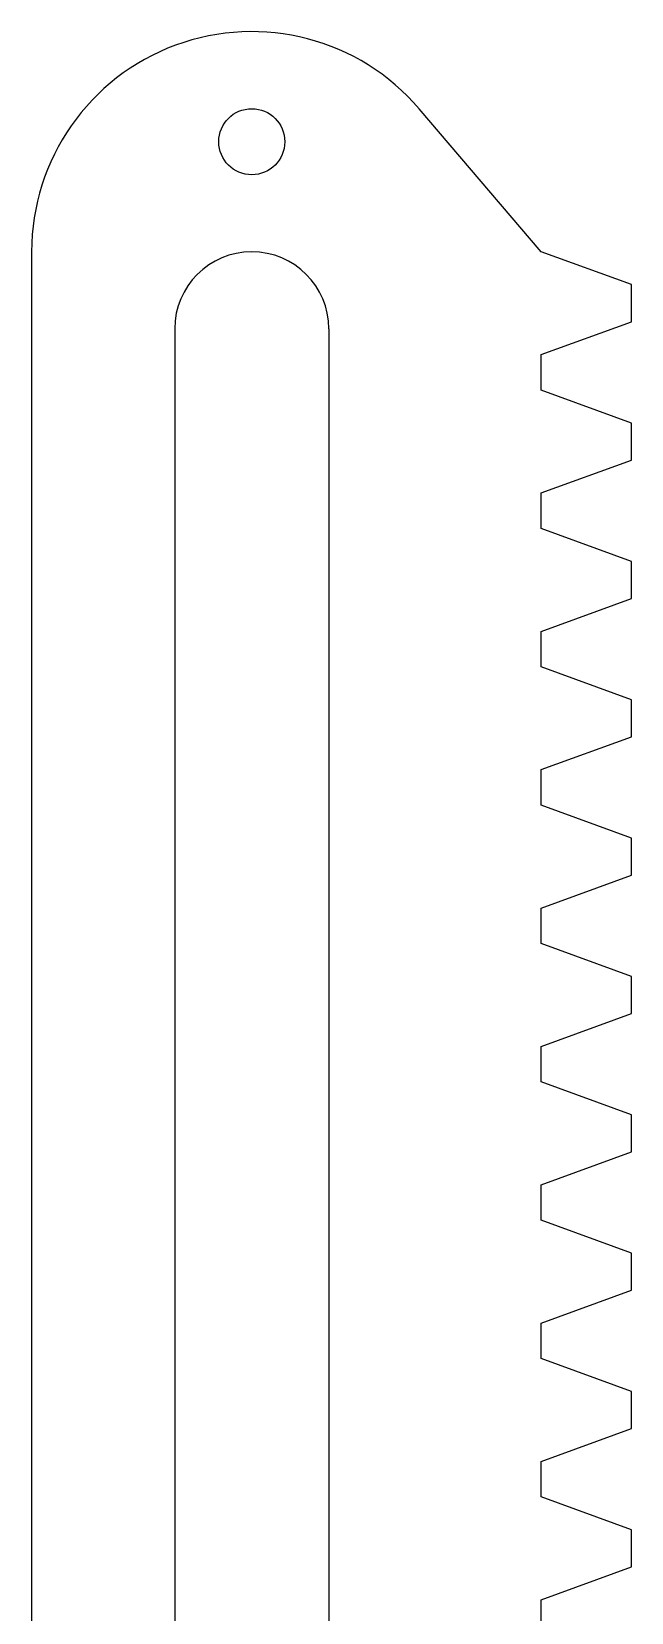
# Model space of a CAD drawing. Header units: millimetres. Extents: x 10 to 192, y -91 to 170.
# Drawn here: x 10.18 to 23.8, y 52.55 to 88.45 of the extents above; entities that cross this region are included whole.
import ezdxf

# ---------------------------------------------------------------- set-up
doc = ezdxf.new("R2010")
doc.units = ezdxf.units.MM
doc.layers.add('Sketch plane 01', color=7, linetype='Continuous')

msp = doc.modelspace()

# ---------------------------------------------------------------- linework, layer by layer
at = {"layer": 'Sketch plane 01'}
for p, q in [((21.75, 83.451), (18.984, 86.695)), ((10.179, 83.451), (10.179, 49.296)), ((23.8, 82.705), (21.75, 83.451)), ((23.8, 81.862), (23.8, 82.705)), ((21.75, 81.116), (23.8, 81.862)), ((13.429, 81.701), (13.429, 77.3)), ((16.929, 81.701), (16.929, 76)), ((21.75, 80.309), (21.75, 81.116)), ((23.8, 79.563), (21.75, 80.309)), ((23.8, 78.72), (23.8, 79.563)), ((21.75, 77.974), (23.8, 78.72)), ((21.75, 77.168), (21.75, 77.974)), ((13.429, 77.3), (13.429, 49.296)), ((23.8, 76.421), (21.75, 77.168)), ((23.8, 75.579), (23.8, 76.421)), ((16.929, 76), (16.929, 49.296)), ((21.75, 74.832), (23.8, 75.579)), ((21.75, 74.026), (21.75, 74.832)), ((23.8, 73.28), (21.75, 74.026)), ((23.8, 72.437), (23.8, 73.28)), ((21.75, 71.691), (23.8, 72.437)), ((21.75, 70.884), (21.75, 71.691)), ((23.8, 70.138), (21.75, 70.884)), ((23.8, 69.295), (23.8, 70.138)), ((21.75, 68.549), (23.8, 69.295)), ((21.75, 67.743), (21.75, 68.549)), ((23.8, 66.997), (21.75, 67.743)), ((23.8, 66.154), (23.8, 66.997)), ((21.75, 65.408), (23.8, 66.154)), ((21.75, 64.601), (21.75, 65.408)), ((23.8, 63.855), (21.75, 64.601)), ((23.8, 63.012), (23.8, 63.855)), ((21.75, 62.266), (23.8, 63.012)), ((21.75, 61.46), (21.75, 62.266)), ((23.8, 60.713), (21.75, 61.46)), ((23.8, 59.871), (23.8, 60.713)), ((21.75, 59.124), (23.8, 59.871)), ((21.75, 58.318), (21.75, 59.124)), ((23.8, 57.572), (21.75, 58.318)), ((23.8, 56.729), (23.8, 57.572)), ((21.75, 55.983), (23.8, 56.729)), ((21.75, 55.176), (21.75, 55.983)), ((23.8, 54.43), (21.75, 55.176)), ((23.8, 53.587), (23.8, 54.43)), ((21.75, 52.841), (23.8, 53.587)), ((21.75, 52.035), (21.75, 52.841))]:
    msp.add_line(p, q, dxfattribs=at)
msp.add_circle((15.179, 85.951), 0.75, dxfattribs=at)
for centre, radius, start in [((15.179, 83.451), 5, 40.4526), ((15.179, 81.701), 1.75, 0)]:
    msp.add_arc(centre, radius, start, 180, dxfattribs=at)

doc.saveas('drawing.dxf')
